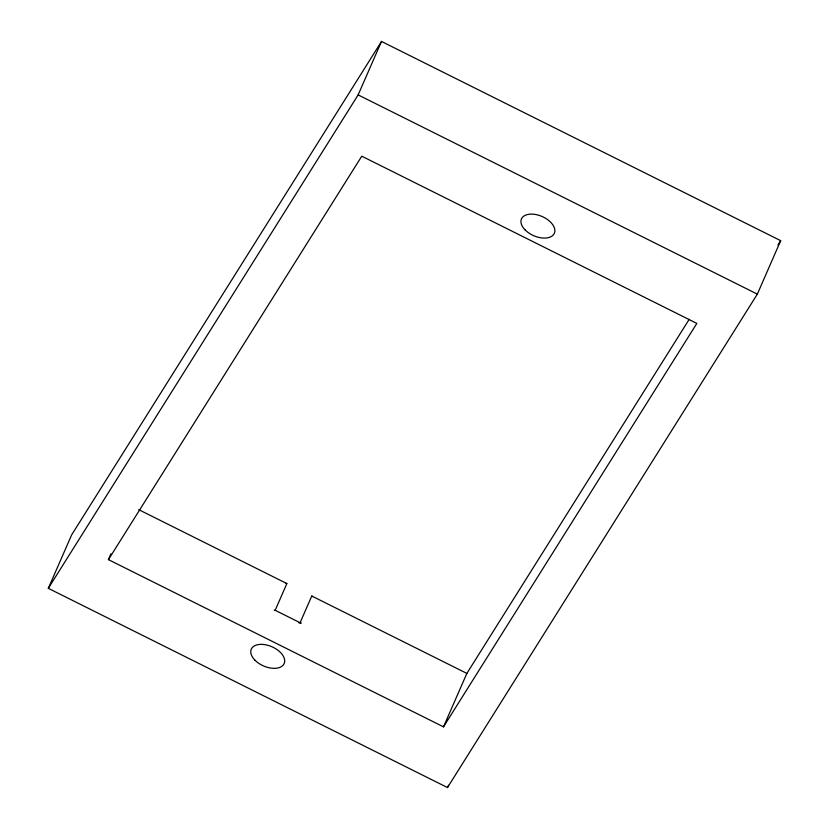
<?xml version="1.0" encoding="UTF-8"?>
<svg xmlns="http://www.w3.org/2000/svg" width="829" height="829" viewBox="0 0 829 829"><rect width="100%" height="100%" fill="white"/><g stroke="black" fill="none" stroke-linecap="round" stroke-linejoin="round"><path stroke-width="1.24" d="M48.31 588.331L71.657 534.871L381.506 41.45L780.69 240.669L757.343 294.129L447.494 787.55L48.31 588.331L358.149 94.9L381.506 41.45M108.423 559.627L361.765 156.184L696.847 323.414L443.505 726.857L108.423 559.627L110.962 553.813M274.161 610.061L275.187 610.299L286.865 583.575L138.723 509.648M300.865 623.387L300.098 622.734L311.777 596.01L466.862 673.407L689.22 319.3M443.505 726.857L466.862 673.407M447.494 787.55L448.51 785.229M777.934 245.063L780.69 240.669M285.829 583.336L286.865 583.575M358.149 94.9L757.343 294.129M275.187 610.299L300.098 622.734M311.777 596.01L312.543 596.662M301.093 622.89A29.927 17.461 23.6 0 1 298.741 622.755M525.037 229.84A17.958 10.476 23.6 0 0 553.938 234.099A17.958 10.476 23.6 0 0 534.757 214.359A17.958 10.476 23.6 0 0 525.037 229.84M254.855 660.091A17.958 10.476 23.6 0 0 283.756 664.35A17.958 10.476 23.6 0 0 264.586 644.61A17.958 10.476 23.6 0 0 254.855 660.091"/></g></svg>
